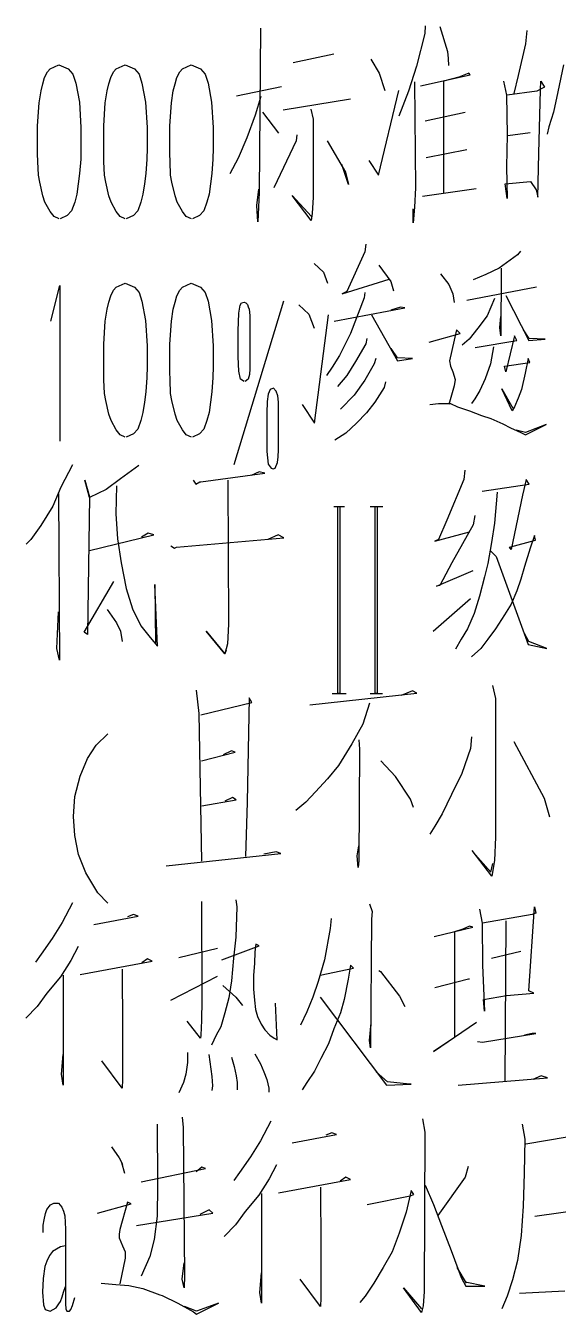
# Model space of a CAD drawing. Extents: x 0 to 2376, y 0 to 3364.
# Drawn here: x 1722.7 to 1776.4, y 3010.9 to 3140.7 of the extents above; entities that cross this region are included whole.
import ezdxf

# ---------------------------------------------------------------- set-up
doc = ezdxf.new("R2010")
doc.units = 0
doc.header["$MEASUREMENT"] = 0
doc.layers.add('6', color=7, linetype='Continuous')
doc.layers.add('8', color=7, linetype='Continuous')

# ---------------------------------------------------------------- blocks, each defined once
blk = doc.blocks.new('BLKENT139')
at = {"layer": '8', "color": 2, "linetype": 'Continuous'}
for p, q in [((1746.33, 3140.48), (1746.22, 3123.93)), ((1762.9, 3139.93), (1762.07, 3136.64)), ((1762.95, 3140.72), (1762.9, 3139.93)), ((1764.42, 3140.64), (1765.2, 3138.13)), ((1773.2, 3140.24), (1773.05, 3138.91)), ((1773.05, 3138.91), (1772.31, 3135.7)), ((1749.62, 3137.03), (1753.75, 3137.89)), ((1757.46, 3137.34), (1758.3, 3135.93)), ((1765.2, 3138.13), (1765.25, 3137.42)), ((1765.25, 3137.42), (1765.31, 3136.72)), ((1724.57, 3135.51), (1724.86, 3136.07)), ((1724.86, 3136.07), (1725.12, 3136.39)), ((1725.12, 3136.39), (1726.01, 3136.79)), ((1726.01, 3136.79), (1726.95, 3136.39)), ((1726.95, 3136.39), (1727.42, 3135.83)), ((1731.24, 3135.51), (1731.53, 3136.07)), ((1731.53, 3136.07), (1731.79, 3136.39)), ((1731.79, 3136.39), (1732.68, 3136.79)), ((1732.68, 3136.79), (1733.62, 3136.39)), ((1733.62, 3136.39), (1734.09, 3135.83)), ((1737.91, 3135.51), (1738.2, 3136.07)), ((1738.2, 3136.07), (1738.46, 3136.39)), ((1738.46, 3136.39), (1739.35, 3136.79)), ((1739.35, 3136.79), (1740.29, 3136.39)), ((1740.29, 3136.39), (1740.76, 3135.83)), ((1758.3, 3135.93), (1758.88, 3134.21)), ((1762.07, 3136.64), (1761.28, 3134.13)), ((1767.35, 3135.93), (1766.35, 3135.54)), ((1767.5, 3135.77), (1767.35, 3135.93)), ((1776.91, 3136.79), (1776.34, 3134.05)), ((1724.21, 3134.15), (1724.39, 3134.87)), ((1724.39, 3134.87), (1724.57, 3135.51)), ((1727.42, 3135.83), (1727.71, 3134.95)), ((1727.71, 3134.95), (1728.08, 3133.03)), ((1730.88, 3134.15), (1731.06, 3134.87)), ((1731.06, 3134.87), (1731.24, 3135.51)), ((1734.09, 3135.83), (1734.38, 3134.95)), ((1734.38, 3134.95), (1734.74, 3133.03)), ((1737.54, 3134.15), (1737.73, 3134.87)), ((1737.73, 3134.87), (1737.91, 3135.51)), ((1740.76, 3135.83), (1741.05, 3134.95)), ((1741.05, 3134.95), (1741.41, 3133.03)), ((1743.92, 3133.66), (1748.47, 3134.6)), ((1761.86, 3135.07), (1761.96, 3124.4)), ((1762.48, 3134.68), (1767.5, 3135.77)), ((1766.35, 3135.54), (1764.78, 3135.15)), ((1764.78, 3135.15), (1764.78, 3123.85)), ((1770.85, 3135.15), (1771.16, 3133.73)), ((1772.31, 3135.7), (1771.9, 3133.89)), ((1774.56, 3134.28), (1774.61, 3135.15)), ((1774.61, 3135.15), (1774.98, 3134.52)), ((1724.03, 3132.95), (1724.21, 3134.15)), ((1730.69, 3132.95), (1730.88, 3134.15)), ((1737.36, 3132.95), (1737.54, 3134.15)), ((1746.38, 3133.58), (1745.8, 3131.7)), ((1748.63, 3132.24), (1755.42, 3133.34)), ((1758.25, 3125.66), (1760.29, 3134.21)), ((1761.28, 3134.13), (1760.29, 3131.62)), ((1771.16, 3133.73), (1771.22, 3129.73)), ((1774.2, 3134.13), (1771.22, 3133.73)), ((1774.98, 3134.52), (1774.2, 3134.13)), ((1774.41, 3127.85), (1774.56, 3134.28)), ((1776.34, 3134.05), (1775.87, 3132.01)), ((1723.87, 3130.63), (1724.03, 3132.95)), ((1728.08, 3133.03), (1728.24, 3130.47)), ((1730.54, 3130.63), (1730.69, 3132.95)), ((1734.74, 3133.03), (1734.9, 3130.47)), ((1737.2, 3130.63), (1737.36, 3132.95)), ((1741.41, 3133.03), (1741.57, 3130.47)), ((1746.54, 3132.01), (1748.16, 3129.89)), ((1751.4, 3132.32), (1751.66, 3131.3)), ((1762.95, 3131.15), (1766.98, 3132.01)), ((1775.87, 3132.01), (1775.4, 3130.52)), ((1745.8, 3131.7), (1744.97, 3129.42)), ((1751.66, 3131.3), (1751.66, 3123.46)), ((1723.87, 3127.83), (1723.87, 3130.63)), ((1728.24, 3130.47), (1728.24, 3128.39)), ((1730.54, 3127.83), (1730.54, 3130.63)), ((1734.9, 3130.47), (1734.9, 3128.39)), ((1737.2, 3127.83), (1737.2, 3130.63)), ((1741.57, 3130.47), (1741.57, 3128.39)), ((1744.97, 3129.42), (1744.08, 3127.38)), ((1749.99, 3129.73), (1749.93, 3129.11)), ((1771.22, 3129.73), (1771.16, 3126.52)), ((1771.27, 3129.66), (1773.52, 3129.97)), ((1775.4, 3130.52), (1775.24, 3129.81)), ((1728.24, 3128.39), (1728.21, 3127.27)), ((1734.9, 3128.39), (1734.88, 3127.27)), ((1741.57, 3128.39), (1741.54, 3127.27)), ((1749.93, 3129.11), (1747.69, 3124.4)), ((1753.07, 3129.11), (1754.9, 3125.97)), ((1763.06, 3127.46), (1767.14, 3128.24)), ((1723.9, 3127.03), (1723.87, 3127.83)), ((1723.95, 3125.67), (1723.9, 3127.03)), ((1728.21, 3127.27), (1728.1, 3125.83)), ((1730.56, 3127.03), (1730.54, 3127.83)), ((1730.61, 3125.67), (1730.56, 3127.03)), ((1734.88, 3127.27), (1734.77, 3125.83)), ((1737.23, 3127.03), (1737.2, 3127.83)), ((1737.28, 3125.67), (1737.23, 3127.03)), ((1741.54, 3127.27), (1741.44, 3125.83)), ((1744.08, 3127.38), (1743.24, 3125.81)), ((1757.25, 3127.15), (1758.25, 3125.66)), ((1774.3, 3123.46), (1774.41, 3127.85)), ((1724.08, 3124.95), (1723.95, 3125.67)), ((1728.1, 3125.83), (1727.97, 3124.79)), ((1730.74, 3124.95), (1730.61, 3125.67)), ((1734.77, 3125.83), (1734.64, 3124.79)), ((1737.41, 3124.95), (1737.28, 3125.67)), ((1741.44, 3125.83), (1741.31, 3124.79)), ((1755.22, 3124.72), (1754.54, 3126.75)), ((1754.9, 3125.97), (1755.22, 3124.72)), ((1771.16, 3126.52), (1771.22, 3123.3)), ((1724.39, 3123.59), (1724.08, 3124.95)), ((1727.97, 3124.79), (1727.82, 3123.75)), ((1731.06, 3123.59), (1730.74, 3124.95)), ((1734.64, 3124.79), (1734.48, 3123.75)), ((1737.73, 3123.59), (1737.41, 3124.95)), ((1741.31, 3124.79), (1741.15, 3123.75)), ((1745.96, 3122.6), (1746.17, 3124.24)), ((1761.96, 3124.4), (1761.86, 3122.44)), ((1762.69, 3123.54), (1768.08, 3124.32)), ((1771.01, 3124.79), (1773.57, 3125.03)), ((1771.22, 3123.3), (1771.01, 3124.79)), ((1773.57, 3125.03), (1774.14, 3124.17)), ((1724.6, 3122.95), (1724.39, 3123.59)), ((1725.12, 3121.99), (1724.6, 3122.95)), ((1727.61, 3122.95), (1727.29, 3122.07)), ((1727.82, 3123.75), (1727.61, 3122.95)), ((1731.27, 3122.95), (1731.06, 3123.59)), ((1731.79, 3121.99), (1731.27, 3122.95)), ((1734.27, 3122.95), (1733.96, 3122.07)), ((1734.48, 3123.75), (1734.27, 3122.95)), ((1737.93, 3122.95), (1737.73, 3123.59)), ((1738.46, 3121.99), (1737.93, 3122.95)), ((1740.94, 3122.95), (1740.63, 3122.07)), ((1741.15, 3123.75), (1740.94, 3122.95)), ((1746.22, 3123.93), (1746.07, 3120.95)), ((1751.45, 3121.11), (1749.52, 3123.62)), ((1749.52, 3123.62), (1751.5, 3121.5)), ((1751.66, 3123.46), (1751.56, 3121.81)), ((1774.14, 3124.17), (1774.3, 3123.46)), ((1725.52, 3121.51), (1725.12, 3121.99)), ((1727.29, 3122.07), (1726.85, 3121.59)), ((1732.18, 3121.51), (1731.79, 3121.99)), ((1733.96, 3122.07), (1733.52, 3121.59)), ((1738.85, 3121.51), (1738.46, 3121.99)), ((1740.63, 3122.07), (1740.18, 3121.59)), ((1746.07, 3120.95), (1745.96, 3122.6)), ((1751.56, 3121.81), (1751.45, 3121.11)), ((1761.86, 3122.44), (1761.75, 3120.87)), ((1761.75, 3120.87), (1761.75, 3122.28)), ((1726.04, 3121.27), (1725.52, 3121.51)), ((1726.85, 3121.59), (1726.14, 3121.27)), ((1732.71, 3121.27), (1732.18, 3121.51)), ((1733.52, 3121.59), (1732.81, 3121.27)), ((1739.37, 3121.27), (1738.85, 3121.51)), ((1740.18, 3121.59), (1739.48, 3121.27)), ((1756.86, 3117.93), (1755.03, 3113.93)), ((1756.97, 3118.72), (1756.86, 3117.93)), ((1772.55, 3118.01), (1772.24, 3117.62)), ((1751.74, 3116.75), (1752.68, 3115.89)), ((1758.27, 3116.6), (1759.48, 3114.95)), ((1772.24, 3117.62), (1770.41, 3116.28)), ((1752.68, 3115.89), (1753.1, 3114.79)), ((1754.56, 3113.7), (1759.32, 3115.19)), ((1764.5, 3115.73), (1765.33, 3114.64)), ((1769.05, 3115.66), (1767.79, 3115.11)), ((1770.41, 3116.28), (1769.05, 3115.66)), ((1770.61, 3116.28), (1770.56, 3109.46)), ((1725.2, 3110.95), (1726.09, 3114.55)), ((1726.09, 3114.55), (1726.09, 3098.87)), ((1731.24, 3113.51), (1731.53, 3114.07)), ((1731.53, 3114.07), (1731.79, 3114.39)), ((1731.79, 3114.39), (1732.68, 3114.79)), ((1732.68, 3114.79), (1733.62, 3114.39)), ((1733.62, 3114.39), (1734.09, 3113.83)), ((1734.09, 3113.83), (1734.38, 3112.95)), ((1737.91, 3113.51), (1738.2, 3114.07)), ((1738.2, 3114.07), (1738.46, 3114.39)), ((1738.46, 3114.39), (1739.35, 3114.79)), ((1739.35, 3114.79), (1740.29, 3114.39)), ((1740.29, 3114.39), (1740.76, 3113.83)), ((1740.76, 3113.83), (1741.05, 3112.95)), ((1755.03, 3113.93), (1754.56, 3113.7)), ((1756.86, 3113.85), (1756.81, 3113.3)), ((1759.48, 3114.95), (1759.74, 3114.01)), ((1765.33, 3114.64), (1765.75, 3113.7)), ((1767.16, 3113.07), (1774.17, 3114.4)), ((1730.88, 3112.15), (1731.06, 3112.87)), ((1731.06, 3112.87), (1731.24, 3113.51)), ((1734.38, 3112.95), (1734.75, 3111.03)), ((1737.54, 3112.15), (1737.73, 3112.87)), ((1737.73, 3112.87), (1737.91, 3113.51)), ((1741.05, 3112.95), (1741.41, 3111.03)), ((1748.65, 3112.95), (1743.66, 3096.47)), ((1744.16, 3111.75), (1744.29, 3112.55)), ((1744.29, 3112.55), (1744.44, 3112.79)), ((1744.44, 3112.79), (1744.68, 3112.87)), ((1744.68, 3112.87), (1744.86, 3112.79)), ((1744.86, 3112.79), (1745.02, 3112.63)), ((1745.02, 3112.63), (1745.1, 3112.39)), ((1750.22, 3112.6), (1751.22, 3111.66)), ((1756.81, 3113.3), (1755.4, 3109.7)), ((1765.75, 3113.7), (1765.86, 3112.83)), ((1769.93, 3113.22), (1769.2, 3111.5)), ((1771.09, 3113.54), (1773.39, 3108.99)), ((1730.69, 3110.95), (1730.88, 3112.15)), ((1737.36, 3110.95), (1737.54, 3112.15)), ((1744.1, 3109.99), (1744.16, 3111.75)), ((1745.1, 3112.39), (1745.2, 3112.15)), ((1745.2, 3112.15), (1745.26, 3111.51)), ((1745.26, 3111.51), (1745.28, 3108.63)), ((1751.22, 3111.66), (1751.74, 3110.24)), ((1751.79, 3100.68), (1753.2, 3111.58)), ((1753.78, 3110.95), (1760.89, 3112.28)), ((1757.54, 3111.58), (1760.16, 3106.95)), ((1760.47, 3112.36), (1759.48, 3112.05)), ((1760.89, 3112.28), (1760.47, 3112.36)), ((1769.2, 3111.5), (1768.26, 3110.24)), ((1770.46, 3110.32), (1770.56, 3111.42)), ((1730.54, 3108.63), (1730.69, 3110.95)), ((1734.75, 3111.03), (1734.9, 3108.47)), ((1737.2, 3108.63), (1737.36, 3110.95)), ((1741.41, 3111.03), (1741.57, 3108.47)), ((1744.1, 3107.35), (1744.1, 3109.99)), ((1766.12, 3110.09), (1765.39, 3106.95)), ((1766.48, 3109.7), (1766.12, 3110.09)), ((1768.26, 3110.24), (1767.37, 3109.15)), ((1770.56, 3109.46), (1770.46, 3110.32)), ((1773.44, 3109.22), (1772.86, 3110.09)), ((1730.54, 3105.83), (1730.54, 3108.63)), ((1737.2, 3105.83), (1737.2, 3108.63)), ((1745.28, 3108.63), (1745.26, 3106.15)), ((1755.4, 3109.7), (1754.3, 3107.5)), ((1756.97, 3108.68), (1755.92, 3106.87)), ((1757.07, 3109.22), (1756.97, 3108.68)), ((1763.35, 3108.83), (1766.48, 3109.7)), ((1767.37, 3109.15), (1766.69, 3108.52)), ((1768, 3108.28), (1772.18, 3108.99)), ((1771.97, 3109.46), (1771.09, 3105.85)), ((1772.18, 3108.99), (1771.97, 3109.46)), ((1773.39, 3108.99), (1775.06, 3109.15)), ((1775.06, 3109.15), (1773.44, 3109.22)), ((1734.9, 3108.47), (1734.9, 3106.39)), ((1741.57, 3108.47), (1741.57, 3106.39)), ((1744.16, 3105.91), (1744.1, 3107.35)), ((1754.3, 3107.5), (1753.57, 3106.32)), ((1760.16, 3107.26), (1759.53, 3108.21)), ((1769.83, 3108.36), (1769.52, 3106.64)), ((1734.9, 3106.39), (1734.88, 3105.27)), ((1741.57, 3106.39), (1741.54, 3105.27)), ((1745.26, 3106.15), (1745.23, 3105.59)), ((1753.57, 3106.32), (1752.99, 3105.46)), ((1755.92, 3106.87), (1755.03, 3105.46)), ((1757.8, 3106.64), (1756.86, 3104.99)), ((1757.96, 3107.19), (1757.8, 3106.64)), ((1761.67, 3107.19), (1760.16, 3107.26)), ((1760.16, 3106.95), (1761.67, 3107.19)), ((1765.39, 3106.95), (1765.49, 3106.4)), ((1765.49, 3106.4), (1765.75, 3105.85)), ((1769.52, 3106.64), (1768.99, 3105.15)), ((1770.93, 3106.4), (1773.49, 3106.79)), ((1771.09, 3105.85), (1770.93, 3106.4)), ((1773.33, 3107.19), (1773.02, 3105.7)), ((1773.49, 3106.79), (1773.33, 3107.19)), ((1730.56, 3105.03), (1730.54, 3105.83)), ((1730.61, 3103.67), (1730.56, 3105.03)), ((1734.88, 3105.27), (1734.77, 3103.83)), ((1737.23, 3105.03), (1737.2, 3105.83)), ((1737.28, 3103.67), (1737.23, 3105.03)), ((1741.54, 3105.27), (1741.44, 3103.83)), ((1744.34, 3105.11), (1744.16, 3105.91)), ((1744.68, 3104.87), (1744.34, 3105.11)), ((1745.1, 3105.11), (1744.78, 3104.87)), ((1745.23, 3105.59), (1745.1, 3105.11)), ((1755.03, 3105.46), (1754.09, 3104.36)), ((1756.86, 3104.99), (1755.77, 3103.5)), ((1758.95, 3104.83), (1758.8, 3104.28)), ((1765.75, 3105.85), (1765.96, 3105.07)), ((1765.96, 3105.07), (1765.86, 3104.44)), ((1768.99, 3105.15), (1768.47, 3103.97)), ((1773.02, 3105.7), (1772.65, 3104.05)), ((1730.75, 3102.95), (1730.61, 3103.67)), ((1734.77, 3103.83), (1734.64, 3102.79)), ((1737.41, 3102.95), (1737.28, 3103.67)), ((1741.44, 3103.83), (1741.31, 3102.79)), ((1747.11, 3103.59), (1747.03, 3102.87)), ((1747.32, 3104.07), (1747.11, 3103.59)), ((1747.56, 3104.15), (1747.32, 3104.07)), ((1747.92, 3103.91), (1747.61, 3104.23)), ((1748.08, 3103.43), (1747.92, 3103.91)), ((1748.16, 3102.79), (1748.08, 3103.43)), ((1755.77, 3103.5), (1754.41, 3102.09)), ((1758.8, 3104.28), (1757.86, 3102.79)), ((1765.86, 3104.44), (1765.33, 3102.56)), ((1768.47, 3103.97), (1767.95, 3103.11)), ((1771.71, 3101.93), (1770.67, 3104.13)), ((1770.67, 3104.13), (1771.77, 3102.17)), ((1772.65, 3104.05), (1772.34, 3103.19)), ((1731.06, 3101.59), (1730.75, 3102.95)), ((1734.64, 3102.79), (1734.48, 3101.75)), ((1737.73, 3101.59), (1737.41, 3102.95)), ((1741.31, 3102.79), (1741.15, 3101.75)), ((1747.03, 3102.87), (1746.98, 3101.67)), ((1748.16, 3097.99), (1748.16, 3102.79)), ((1750.54, 3102.56), (1751.79, 3100.68)), ((1757.86, 3102.79), (1757.02, 3101.7)), ((1763.4, 3102.56), (1764.29, 3102.64)), ((1764.29, 3102.64), (1764.76, 3102.64)), ((1764.76, 3102.64), (1765.49, 3102.64)), ((1765.49, 3102.64), (1766.22, 3102.32)), ((1766.22, 3102.32), (1767.43, 3101.93)), ((1767.95, 3103.11), (1767.63, 3102.64)), ((1771.97, 3102.32), (1771.71, 3101.93)), ((1772.34, 3103.19), (1771.97, 3102.32)), ((1731.27, 3100.95), (1731.06, 3101.59)), ((1731.79, 3099.99), (1731.27, 3100.95)), ((1734.27, 3100.95), (1733.96, 3100.07)), ((1734.48, 3101.75), (1734.27, 3100.95)), ((1737.94, 3100.95), (1737.73, 3101.59)), ((1738.46, 3099.99), (1737.94, 3100.95)), ((1740.94, 3100.95), (1740.63, 3100.07)), ((1741.15, 3101.75), (1740.94, 3100.95)), ((1746.98, 3101.67), (1746.98, 3097.83)), ((1757.02, 3101.7), (1756.03, 3100.68)), ((1767.43, 3101.93), (1768.63, 3101.46)), ((1768.63, 3101.46), (1769.57, 3101.15)), ((1769.57, 3101.15), (1770.77, 3100.6)), ((1732.18, 3099.51), (1731.79, 3099.99)), ((1733.52, 3099.59), (1732.81, 3099.27)), ((1733.96, 3100.07), (1733.52, 3099.59)), ((1738.85, 3099.51), (1738.46, 3099.99)), ((1740.18, 3099.59), (1739.48, 3099.27)), ((1740.63, 3100.07), (1740.18, 3099.59)), ((1754.93, 3099.66), (1753.83, 3098.95)), ((1756.03, 3100.68), (1754.93, 3099.66)), ((1770.77, 3100.6), (1771.56, 3100.21)), ((1771.56, 3100.21), (1772.6, 3099.73)), ((1773.07, 3099.73), (1772.13, 3099.97)), ((1772.6, 3099.73), (1773.07, 3099.5)), ((1773.07, 3099.5), (1775.16, 3100.52)), ((1775.16, 3100.52), (1773.07, 3099.73)), ((1732.71, 3099.27), (1732.18, 3099.51)), ((1739.37, 3099.27), (1738.85, 3099.51)), ((1746.98, 3097.83), (1747.11, 3096.55)), ((1748.05, 3096.71), (1748.13, 3097.27)), ((1748.13, 3097.27), (1748.16, 3097.99)), ((1727.37, 3096.48), (1726.22, 3094.21)), ((1734.07, 3096.4), (1732.23, 3095.07)), ((1746.2, 3095.77), (1745.41, 3095.38)), ((1746.77, 3095.62), (1746.2, 3095.77)), ((1747.11, 3096.55), (1747.4, 3096.15)), ((1747.4, 3096.15), (1747.61, 3096.07)), ((1747.61, 3096.07), (1747.82, 3096.15)), ((1747.82, 3096.15), (1748.05, 3096.71)), ((1766.95, 3095.93), (1766.85, 3094.99)), ((1729.1, 3093.19), (1728.63, 3094.91)), ((1728.63, 3094.91), (1729.1, 3093.26)), ((1732.23, 3095.07), (1730.77, 3093.97)), ((1731.82, 3094.36), (1731.76, 3091.54)), ((1739.56, 3094.91), (1739.82, 3094.52)), ((1739.82, 3094.52), (1740.24, 3094.75)), ((1740.24, 3094.75), (1740.34, 3094.75)), ((1740.34, 3094.75), (1746.77, 3095.62)), ((1743.06, 3094.91), (1743.11, 3080.4)), ((1766.85, 3094.99), (1765.12, 3090.91)), ((1768.68, 3093.81), (1773.44, 3094.52)), ((1773.12, 3094.99), (1772.76, 3093.42)), ((1773.44, 3094.52), (1773.12, 3094.99)), ((1726.22, 3094.21), (1725.39, 3092.32)), ((1725.96, 3093.58), (1726.07, 3076.79)), ((1729.1, 3093.26), (1728.89, 3079.38)), ((1730.77, 3093.97), (1729.1, 3093.19)), ((1770.2, 3093.73), (1769.93, 3090.6)), ((1772.76, 3093.42), (1771.61, 3087.93)), ((1725.39, 3092.32), (1724.18, 3090.36)), ((1754.82, 3092.23), (1753.73, 3092.23)), ((1754.14, 3073.43), (1754.14, 3092.23)), ((1754.35, 3092.23), (1754.35, 3073.43)), ((1758.69, 3092.23), (1757.39, 3092.23)), ((1757.91, 3073.43), (1757.91, 3092.23)), ((1758.12, 3092.23), (1758.12, 3073.43)), ((1731.76, 3091.54), (1731.92, 3089.03)), ((1765.12, 3090.91), (1764.29, 3088.95)), ((1767.79, 3090.44), (1765.65, 3086.6)), ((1767.95, 3091.38), (1767.79, 3090.44)), ((1769.93, 3090.6), (1769.62, 3088.64)), ((1724.18, 3090.36), (1723.19, 3088.95)), ((1729.1, 3087.85), (1735.58, 3089.42)), ((1735.01, 3089.58), (1734.33, 3089.19)), ((1735.58, 3089.42), (1735.01, 3089.58)), ((1748.13, 3089.42), (1747.08, 3088.95)), ((1748.71, 3089.11), (1748.13, 3089.42)), ((1763.92, 3088.79), (1767.42, 3089.73)), ((1773.96, 3089.34), (1773.54, 3088.09)), ((1774.07, 3088.87), (1773.96, 3089.34)), ((1723.19, 3088.95), (1722.72, 3088.48)), ((1731.92, 3089.03), (1732.29, 3086.6)), ((1737.31, 3088.32), (1737.67, 3088.09)), ((1737.67, 3088.09), (1737.88, 3088.17)), ((1737.88, 3088.17), (1748.71, 3089.11)), ((1764.29, 3088.95), (1763.92, 3088.79)), ((1769.62, 3088.64), (1769.25, 3086.52)), ((1771.45, 3088.17), (1774.07, 3088.87)), ((1771.61, 3087.93), (1771.45, 3088.17)), ((1773.54, 3088.09), (1772.97, 3086.21)), ((1732.29, 3086.6), (1732.81, 3084.01)), ((1765.65, 3086.6), (1764.44, 3084.32)), ((1769.57, 3087.77), (1770.09, 3087.22)), ((1770.09, 3087.22), (1773.33, 3078.36)), ((1764.08, 3084.24), (1767.79, 3085.81)), ((1769.25, 3086.52), (1768.94, 3085.19)), ((1772.97, 3086.21), (1772.6, 3084.95)), ((1728.57, 3079.62), (1731.56, 3084.72)), ((1732.81, 3084.01), (1733.44, 3081.97)), ((1735.95, 3078.21), (1735.69, 3084.4)), ((1735.69, 3084.4), (1735.74, 3078.52)), ((1764.44, 3084.32), (1764.08, 3084.24)), ((1768.94, 3085.19), (1768.42, 3083.22)), ((1772.6, 3084.95), (1772.18, 3083.77)), ((1763.76, 3079.7), (1767.53, 3082.99)), ((1768.42, 3083.22), (1767.9, 3081.5)), ((1772.18, 3083.77), (1771.61, 3082.44)), ((1725.8, 3077.97), (1725.96, 3081.66)), ((1730.88, 3081.89), (1731.82, 3080.56)), ((1733.44, 3081.97), (1734.27, 3080.24)), ((1767.9, 3081.5), (1767.22, 3079.93)), ((1771.61, 3082.44), (1770.93, 3081.34)), ((1731.82, 3080.56), (1732.23, 3079.7)), ((1734.27, 3080.24), (1735.22, 3079.07)), ((1743.11, 3080.4), (1743.01, 3078.44)), ((1770.93, 3081.34), (1770.04, 3079.93)), ((1728.89, 3079.38), (1728.57, 3079.62)), ((1732.23, 3079.7), (1732.39, 3078.68)), ((1735.22, 3079.07), (1735.95, 3078.21)), ((1742.74, 3077.42), (1740.86, 3079.7)), ((1740.86, 3079.7), (1742.74, 3077.42)), ((1766.59, 3078.91), (1766.01, 3077.89)), ((1767.22, 3079.93), (1766.59, 3078.91)), ((1769.25, 3078.91), (1768.57, 3077.97)), ((1770.04, 3079.93), (1769.25, 3078.91)), ((1773.39, 3078.68), (1772.97, 3079.46)), ((1726.07, 3076.79), (1725.8, 3077.97)), ((1743.01, 3078.44), (1742.74, 3077.42)), ((1742.74, 3077.42), (1742.9, 3077.81)), ((1768.57, 3077.97), (1767.63, 3077.11)), ((1773.33, 3078.36), (1775.22, 3077.97)), ((1775.22, 3077.97), (1773.39, 3078.68)), ((1739.87, 3073.77), (1740.13, 3071.42)), ((1761.67, 3073.7), (1760.52, 3073.22)), ((1762.09, 3073.46), (1761.67, 3073.7)), ((1769.73, 3074.24), (1770.04, 3072.91)), ((1740.34, 3071.26), (1745.46, 3072.52)), ((1745.2, 3072.99), (1744.99, 3062.48)), ((1745.46, 3072.52), (1745.2, 3072.99)), ((1751.32, 3072.28), (1762.09, 3073.46)), ((1753.57, 3073.43), (1754.98, 3073.43)), ((1754.35, 3073.43), (1754.14, 3073.43)), ((1757.33, 3072.44), (1756.65, 3070.32)), ((1757.39, 3073.43), (1758.64, 3073.43)), ((1758.12, 3073.43), (1757.91, 3073.43)), ((1770.04, 3072.91), (1770.04, 3058.95)), ((1740.13, 3071.42), (1740.39, 3056.52)), ((1756.65, 3070.32), (1755.56, 3068.36)), ((1729.78, 3068.23), (1730.93, 3069.35)), ((1755.56, 3068.36), (1754.2, 3066.17)), ((1756.24, 3068.75), (1756.34, 3067.81)), ((1767.63, 3069.07), (1767.53, 3067.89)), ((1771.87, 3068.6), (1774.95, 3062.87)), ((1728.89, 3066.87), (1729.78, 3068.23)), ((1740.39, 3066.64), (1743.79, 3067.5)), ((1743.43, 3067.66), (1742.59, 3067.26)), ((1743.79, 3067.5), (1743.43, 3067.66)), ((1756.34, 3067.81), (1756.24, 3056.6)), ((1767.53, 3067.89), (1766.64, 3065.38)), ((1728.16, 3065.11), (1728.89, 3066.87)), ((1754.2, 3066.17), (1753.1, 3064.83)), ((1759.95, 3065.07), (1758.48, 3066.64)), ((1727.63, 3063.03), (1728.16, 3065.11)), ((1753.1, 3064.83), (1751.9, 3063.5)), ((1761.46, 3062.79), (1759.95, 3065.07)), ((1766.64, 3065.38), (1765.6, 3063.26)), ((1751.9, 3063.5), (1750.9, 3062.48)), ((1765.6, 3063.26), (1764.65, 3061.3)), ((1727.48, 3061.03), (1727.63, 3063.03)), ((1740.44, 3062.09), (1743.9, 3062.72)), ((1743.53, 3062.95), (1742.75, 3062.56)), ((1743.9, 3062.72), (1743.53, 3062.95)), ((1744.99, 3062.48), (1744.84, 3056.99)), ((1750.9, 3062.48), (1749.91, 3061.62)), ((1761.78, 3061.93), (1761.46, 3062.79)), ((1774.95, 3062.87), (1775.48, 3060.99)), ((1727.63, 3059.11), (1727.48, 3061.03)), ((1764.65, 3061.3), (1763.92, 3060.05)), ((1763.92, 3060.05), (1763.4, 3059.26)), ((1728, 3057.19), (1727.63, 3059.11)), ((1756.08, 3057.07), (1756.24, 3058.09)), ((1770.04, 3058.95), (1769.94, 3056.6)), ((1728.73, 3055.35), (1728, 3057.19)), ((1736.84, 3056.05), (1748.39, 3057.3)), ((1747.92, 3057.46), (1746.67, 3057.22)), ((1748.39, 3057.3), (1747.92, 3057.46)), ((1756.18, 3055.89), (1756.08, 3057.07)), ((1769.67, 3055.03), (1767.69, 3057.62)), ((1767.74, 3057.46), (1769.57, 3055.42)), ((1756.24, 3056.6), (1756.18, 3055.89)), ((1769.57, 3055.42), (1769.78, 3056.28)), ((1769.94, 3056.6), (1769.67, 3055.03)), ((1729.93, 3053.35), (1728.73, 3055.35)), ((1730.93, 3052.31), (1729.93, 3053.35)), ((1727.37, 3052.32), (1726.33, 3050.36)), ((1740.39, 3052.48), (1740.44, 3042.52)), ((1743.84, 3052.64), (1743.95, 3051.93)), ((1743.95, 3051.93), (1743.84, 3048.87)), ((1757.33, 3052.24), (1757.6, 3051.46)), ((1768.42, 3051.7), (1768.68, 3050.28)), ((1773.39, 3043.46), (1773.96, 3051.93)), ((1773.96, 3051.93), (1774.12, 3051.3)), ((1726.33, 3050.36), (1725.33, 3048.72)), ((1729.52, 3050.13), (1734.01, 3050.99)), ((1733.54, 3051.15), (1732.92, 3050.91)), ((1734.01, 3050.99), (1733.54, 3051.15)), ((1753.46, 3050.75), (1753.36, 3049.73)), ((1757.54, 3050.68), (1757.44, 3037.73)), ((1757.6, 3051.46), (1757.54, 3050.68)), ((1768.68, 3050.28), (1768.73, 3046.05)), ((1773.75, 3051.15), (1768.73, 3050.28)), ((1771.09, 3050.52), (1770.98, 3034.28)), ((1774.12, 3051.3), (1773.75, 3051.15)), ((1753.36, 3049.73), (1752.78, 3046.6)), ((1763.87, 3048.95), (1767.74, 3049.89)), ((1766.75, 3049.66), (1765.91, 3049.42)), ((1765.91, 3049.42), (1765.91, 3038.75)), ((1767.43, 3049.97), (1766.75, 3049.66)), ((1767.74, 3049.89), (1767.43, 3049.97)), ((1725.33, 3048.72), (1724.24, 3047.15)), ((1727.95, 3047.93), (1727.22, 3046.52)), ((1738.09, 3046.83), (1742.01, 3047.77)), ((1742.43, 3046.6), (1746.2, 3048.01)), ((1743.84, 3048.87), (1743.63, 3046.75)), ((1745.88, 3048.17), (1745.78, 3047.38)), ((1746.2, 3048.01), (1745.88, 3048.17)), ((1724.24, 3047.15), (1723.66, 3046.36)), ((1727.22, 3046.52), (1726.17, 3044.87)), ((1728.16, 3045.11), (1735.43, 3046.44)), ((1734.95, 3046.68), (1734.38, 3046.28)), ((1735.43, 3046.44), (1734.95, 3046.68)), ((1743.63, 3046.75), (1743.43, 3044.48)), ((1745.78, 3047.38), (1745.73, 3046.21)), ((1752.78, 3046.6), (1752.16, 3044.4)), ((1769.62, 3046.75), (1772.6, 3047.46)), ((1726.43, 3045.03), (1726.43, 3033.97)), ((1732.39, 3045.66), (1732.44, 3039.62)), ((1745.73, 3046.21), (1745.62, 3045.03)), ((1745.62, 3045.03), (1745.62, 3043.62)), ((1752.37, 3045.03), (1755.71, 3045.73)), ((1755.4, 3046.05), (1755.19, 3044.64)), ((1755.71, 3045.73), (1755.4, 3046.05)), ((1758.28, 3045.5), (1758.43, 3045.42)), ((1758.43, 3045.42), (1760.37, 3042.91)), ((1768.73, 3046.05), (1768.94, 3041.42)), ((1726.17, 3044.87), (1724.81, 3043.22)), ((1737.31, 3042.52), (1742.01, 3044.95)), ((1742.54, 3044.01), (1743.84, 3042.83)), ((1743.43, 3044.48), (1743.16, 3042.75)), ((1752.16, 3044.4), (1751.63, 3042.83)), ((1755.19, 3044.64), (1754.77, 3042.6)), ((1767.32, 3044.64), (1763.92, 3043.77)), ((1767.43, 3044.64), (1767.32, 3044.64)), ((1724.81, 3043.22), (1723.82, 3041.89)), ((1740.44, 3042.52), (1740.39, 3040.48)), ((1743.16, 3042.75), (1742.75, 3041.26)), ((1743.84, 3042.83), (1744.52, 3041.97)), ((1745.62, 3043.62), (1745.73, 3042.52)), ((1745.73, 3042.52), (1745.83, 3041.58)), ((1751.63, 3042.83), (1751.01, 3041.34)), ((1752.37, 3042.83), (1759.06, 3033.97)), ((1754.77, 3042.6), (1754.41, 3041.26)), ((1760.37, 3042.91), (1760.89, 3041.89)), ((1768.84, 3042.6), (1771.14, 3042.99)), ((1768.94, 3041.42), (1768.84, 3042.6)), ((1771.14, 3042.99), (1773.91, 3043.22)), ((1773.91, 3043.22), (1773.39, 3043.46)), ((1723.82, 3041.89), (1722.67, 3040.72)), ((1742.75, 3041.26), (1742.33, 3039.85)), ((1745.83, 3041.58), (1746.04, 3040.87)), ((1748.03, 3038.52), (1747.87, 3042.21)), ((1751.01, 3041.34), (1750.38, 3040.01)), ((1754.41, 3041.26), (1753.73, 3039.62)), ((1740.29, 3038.68), (1738.93, 3040.4)), ((1740.39, 3040.48), (1740.34, 3038.99)), ((1742.33, 3039.85), (1741.86, 3038.99)), ((1746.04, 3040.87), (1746.41, 3040.09)), ((1746.41, 3040.09), (1746.77, 3039.54)), ((1757.33, 3038.44), (1757.49, 3040.24)), ((1763.77, 3037.34), (1768.11, 3040.32)), ((1732.44, 3039.62), (1732.44, 3034.52)), ((1740.34, 3038.99), (1740.29, 3038.68)), ((1741.86, 3038.99), (1741.39, 3037.97)), ((1746.77, 3039.54), (1747.29, 3038.99)), ((1747.29, 3038.99), (1747.71, 3038.68)), ((1747.71, 3038.68), (1748.03, 3038.52)), ((1753.73, 3039.62), (1753.2, 3038.13)), ((1765.91, 3038.75), (1763.77, 3037.34)), ((1768.73, 3038.28), (1774.12, 3039.15)), ((1773.75, 3039.15), (1772.97, 3038.99)), ((1774.12, 3039.15), (1773.75, 3039.15)), ((1738.98, 3037.26), (1738.98, 3036.24)), ((1753.2, 3038.13), (1752.42, 3036.64)), ((1757.44, 3037.73), (1757.33, 3038.44)), ((1768.21, 3038.36), (1768.73, 3038.28)), ((1726.27, 3035.07), (1726.43, 3037.03)), ((1732.39, 3033.66), (1730.35, 3036.4)), ((1738.98, 3036.24), (1738.82, 3035.07)), ((1741.12, 3037.03), (1741.44, 3034.83)), ((1743.43, 3036.79), (1743.69, 3035.85)), ((1745.78, 3037.11), (1746.35, 3036.09)), ((1746.35, 3036.09), (1746.67, 3035.3)), ((1752.42, 3036.64), (1751.79, 3035.38)), ((1726.43, 3033.97), (1726.27, 3035.07)), ((1738.82, 3035.07), (1738.56, 3034.21)), ((1741.44, 3034.83), (1741.49, 3033.89)), ((1743.69, 3035.85), (1743.9, 3034.91)), ((1743.9, 3034.91), (1744, 3034.21)), ((1746.67, 3035.3), (1746.98, 3034.52)), ((1751.79, 3035.38), (1751.01, 3034.21)), ((1759.16, 3034.28), (1758.01, 3035.3)), ((1766.28, 3033.97), (1775.27, 3034.68)), ((1774.64, 3034.91), (1773.8, 3034.52)), ((1775.27, 3034.68), (1774.64, 3034.91)), ((1732.44, 3034.52), (1732.39, 3033.66)), ((1738.56, 3034.21), (1738.09, 3033.19)), ((1741.49, 3033.89), (1741.44, 3033.42)), ((1744, 3034.21), (1744, 3033.5)), ((1746.98, 3034.52), (1747.19, 3033.66)), ((1747.19, 3033.66), (1747.19, 3033.26)), ((1751.01, 3034.21), (1750.54, 3033.5)), ((1759.06, 3033.97), (1761.52, 3034.05)), ((1761.36, 3034.05), (1759.16, 3034.28)), ((1761.52, 3034.05), (1761.36, 3034.05)), ((1738.43, 3030.72), (1738.54, 3029.7)), ((1735.92, 3030.01), (1735.97, 3024.21)), ((1738.54, 3029.7), (1738.69, 3014.79)), ((1747.37, 3030.32), (1746.33, 3028.36)), ((1762.69, 3030.56), (1762.9, 3029.22)), ((1772.73, 3030.01), (1772.99, 3028.52)), ((1746.33, 3028.36), (1745.33, 3026.72)), ((1749.52, 3028.13), (1754.01, 3028.99)), ((1753.54, 3029.15), (1752.92, 3028.91)), ((1754.01, 3028.99), (1753.54, 3029.15)), ((1762.9, 3029.22), (1762.85, 3013.15)), ((1772.99, 3028.52), (1772.94, 3025.07)), ((1773.1, 3028.05), (1780.52, 3029.3)), ((1731.32, 3027.73), (1732.1, 3026.64)), ((1732.1, 3026.64), (1732.42, 3026.01)), ((1732.31, 3026.17), (1732.63, 3025.07)), ((1734.3, 3024.21), (1740.78, 3025.54)), ((1734.3, 3024.21), (1740.78, 3025.54)), ((1740.42, 3025.7), (1739.84, 3025.22)), ((1740.42, 3025.7), (1739.84, 3025.22)), ((1740.78, 3025.54), (1740.42, 3025.7)), ((1740.78, 3025.54), (1740.42, 3025.7)), ((1745.33, 3026.72), (1744.24, 3025.15)), ((1747.95, 3025.93), (1747.22, 3024.52)), ((1767.29, 3025.77), (1766.98, 3024.68)), ((1735.97, 3024.21), (1735.97, 3023.81)), ((1744.24, 3025.15), (1743.66, 3024.36)), ((1747.22, 3024.52), (1746.17, 3022.87)), ((1748.16, 3023.11), (1755.42, 3024.44)), ((1754.95, 3024.68), (1754.38, 3024.28)), ((1755.42, 3024.44), (1754.95, 3024.68)), ((1766.98, 3024.68), (1764.21, 3020.83)), ((1772.94, 3025.07), (1772.84, 3021.77)), ((1735.97, 3023.81), (1735.92, 3020.75)), ((1746.43, 3023.03), (1746.43, 3011.97)), ((1752.39, 3023.66), (1752.44, 3017.62)), ((1761.54, 3023.34), (1761.02, 3021.15)), ((1761.44, 3022.79), (1761.8, 3022.95)), ((1761.8, 3022.95), (1761.54, 3023.34)), ((1762.95, 3023.89), (1763.79, 3021.93)), ((1724.78, 3021.43), (1725.18, 3021.91)), ((1725.18, 3021.91), (1725.49, 3022.07)), ((1725.49, 3022.07), (1725.73, 3022.07)), ((1725.73, 3022.07), (1725.96, 3022.07)), ((1725.96, 3022.07), (1726.3, 3021.67)), ((1726.3, 3021.67), (1726.48, 3021.27)), ((1729.91, 3021.07), (1733.31, 3022.01)), ((1732.94, 3022.17), (1732.16, 3019.42)), ((1733.31, 3022.01), (1732.94, 3022.17)), ((1746.17, 3022.87), (1744.81, 3021.22)), ((1757.1, 3021.93), (1761.44, 3022.79)), ((1763.79, 3021.93), (1764.58, 3019.81)), ((1772.84, 3021.77), (1772.63, 3018.79)), ((1773.99, 3020.75), (1780.1, 3021.62)), ((1724.44, 3019.83), (1724.52, 3020.39)), ((1724.52, 3020.39), (1724.65, 3021.03)), ((1724.65, 3021.03), (1724.78, 3021.43)), ((1726.48, 3021.27), (1726.61, 3020.79)), ((1726.61, 3020.79), (1726.67, 3019.43)), ((1733.83, 3019.81), (1741.52, 3021.07)), ((1733.83, 3019.81), (1741.52, 3021.07)), ((1735.92, 3020.75), (1735.61, 3018.4)), ((1741.15, 3021.38), (1740.21, 3020.91)), ((1741.52, 3021.07), (1741.15, 3021.38)), ((1741.52, 3021.07), (1741.15, 3021.38)), ((1744.81, 3021.22), (1743.82, 3019.89)), ((1761.02, 3021.15), (1760.34, 3019.03)), ((1724.42, 3019.11), (1724.44, 3019.83)), ((1726.67, 3019.43), (1726.67, 3011.91)), ((1732.16, 3019.42), (1732.1, 3018.95)), ((1743.82, 3019.89), (1742.67, 3018.72)), ((1760.34, 3019.03), (1759.61, 3017.15)), ((1764.58, 3019.81), (1765.57, 3017.3)), ((1726.67, 3017.75), (1726.17, 3017.67)), ((1732.1, 3018.95), (1732.1, 3018.56)), ((1732.1, 3018.56), (1732.42, 3017.77)), ((1732.42, 3017.77), (1732.68, 3017.15)), ((1735.61, 3018.4), (1735.19, 3016.68)), ((1772.63, 3018.79), (1772.26, 3016.28)), ((1725.07, 3016.79), (1724.78, 3016.23)), ((1725.36, 3017.19), (1725.07, 3016.79)), ((1725.78, 3017.43), (1725.36, 3017.19)), ((1726.17, 3017.67), (1725.78, 3017.43)), ((1732.68, 3016.52), (1732.16, 3013.93)), ((1732.68, 3017.15), (1732.68, 3016.52)), ((1735.19, 3016.68), (1734.3, 3014.72)), ((1752.44, 3017.62), (1752.44, 3012.52)), ((1759.61, 3017.15), (1758.72, 3015.58)), ((1765.57, 3017.3), (1766.56, 3014.56)), ((1724.58, 3015.67), (1724.42, 3014.47)), ((1724.78, 3016.23), (1724.58, 3015.67)), ((1738.43, 3014.4), (1738.64, 3016.05)), ((1758.72, 3015.58), (1757.78, 3014.01)), ((1766.14, 3015.58), (1767.09, 3014.01)), ((1772.26, 3016.28), (1771.74, 3014.32)), ((1724.42, 3014.47), (1724.37, 3013.11)), ((1730.27, 3014.01), (1731.74, 3013.85)), ((1731.74, 3013.85), (1733.05, 3013.77)), ((1738.64, 3013.54), (1738.43, 3014.4)), ((1738.69, 3014.79), (1738.64, 3013.54)), ((1746.27, 3013.07), (1746.43, 3015.03)), ((1752.39, 3011.66), (1750.35, 3014.4)), ((1757.78, 3014.01), (1756.89, 3012.68)), ((1766.56, 3014.56), (1767.03, 3013.7)), ((1768.97, 3013.7), (1766.98, 3014.09)), ((1771.74, 3014.32), (1771.22, 3012.68)), ((1724.37, 3013.11), (1724.47, 3011.83)), ((1726.17, 3012.15), (1726.35, 3012.63)), ((1726.35, 3012.63), (1726.48, 3013.11)), ((1726.48, 3013.11), (1726.67, 3013.67)), ((1727.37, 3011.75), (1727.61, 3012.55)), ((1733.05, 3013.77), (1734.46, 3013.46)), ((1734.46, 3013.46), (1736.18, 3012.83)), ((1736.18, 3012.83), (1736.44, 3012.75)), ((1736.44, 3012.75), (1738.01, 3011.97)), ((1746.43, 3011.97), (1746.27, 3013.07)), ((1752.44, 3012.52), (1752.39, 3011.66)), ((1756.89, 3012.68), (1756.37, 3012.05)), ((1762.59, 3011.03), (1760.76, 3013.54)), ((1760.76, 3013.54), (1762.59, 3011.42)), ((1762.85, 3013.15), (1762.75, 3011.73)), ((1767.03, 3013.7), (1768.97, 3013.7)), ((1771.22, 3012.68), (1770.69, 3011.42)), ((1772.47, 3012.99), (1777.02, 3013.22)), ((1724.47, 3011.83), (1724.63, 3011.35)), ((1724.63, 3011.35), (1725.12, 3011.19)), ((1725.12, 3011.19), (1725.44, 3011.35)), ((1725.44, 3011.35), (1725.75, 3011.51)), ((1725.75, 3011.51), (1725.99, 3011.91)), ((1725.99, 3011.91), (1726.17, 3012.15)), ((1726.67, 3011.91), (1726.72, 3011.43)), ((1726.72, 3011.43), (1726.82, 3011.19)), ((1727.09, 3011.19), (1727.22, 3011.35)), ((1727.22, 3011.35), (1727.37, 3011.75)), ((1738.01, 3011.97), (1739.58, 3011.11)), ((1739.9, 3011.19), (1738.69, 3011.66)), ((1739.9, 3010.87), (1742.09, 3011.97)), ((1742.09, 3011.97), (1739.9, 3011.19)), ((1762.75, 3011.73), (1762.59, 3011.03)), ((1726.82, 3011.19), (1727.09, 3011.19)), ((1739.58, 3011.11), (1739.9, 3010.87))]:
    blk.add_line(p, q, dxfattribs=at)

msp = doc.modelspace()

# ---------------------------------------------------------------- block references
at = {"layer": '6'}
msp.add_blockref('BLKENT139', (0, 0), dxfattribs=at)

doc.saveas('drawing.dxf')
